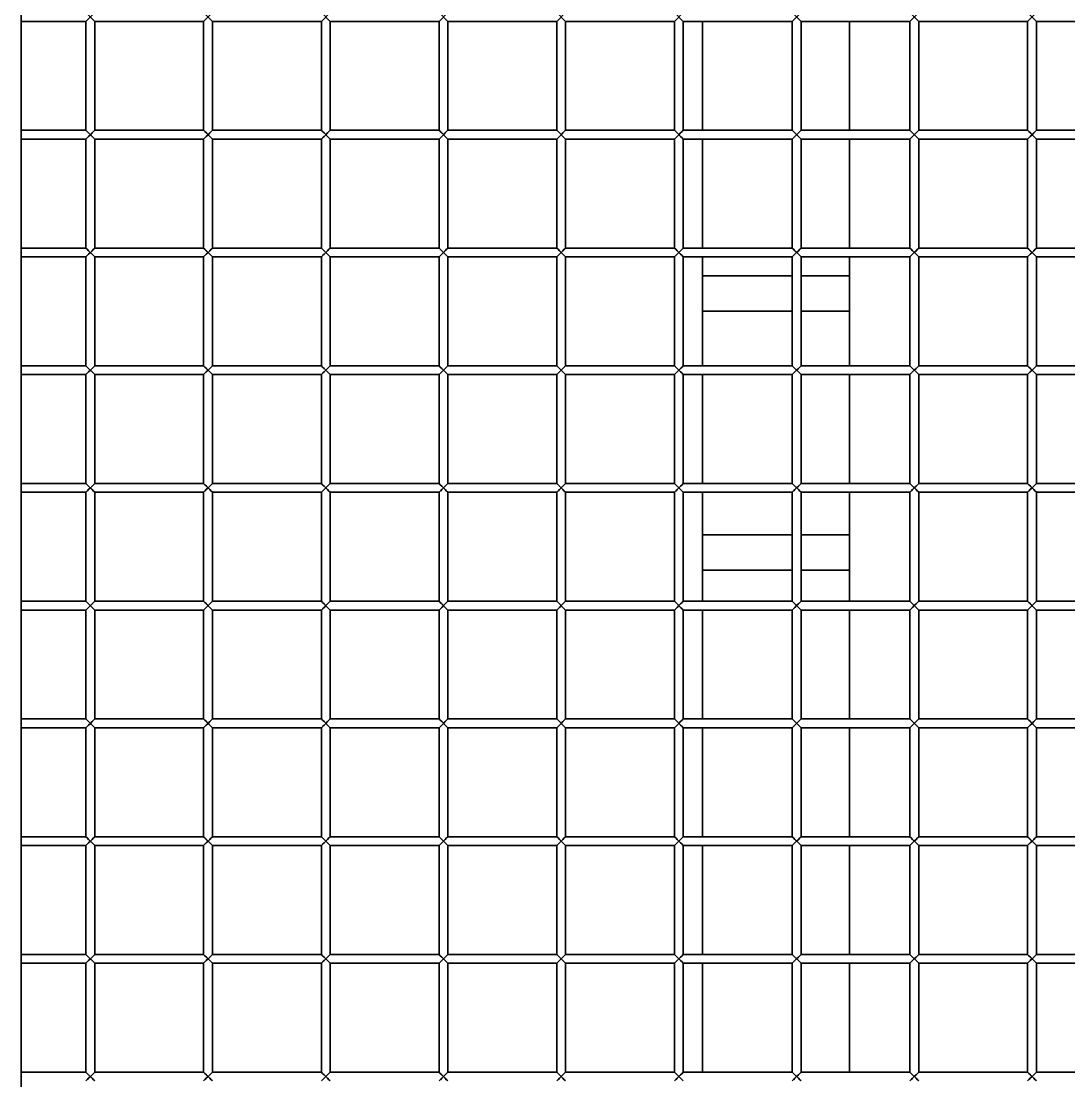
# Model space of a CAD drawing. Header units: millimetres. Extents: x 32496 to 166256, y 3504 to 23939.
# Drawn here: x 45812.1 to 46168.1, y 11324.1 to 11684.1 of the extents above; entities that cross this region are included whole.
import ezdxf

# ---------------------------------------------------------------- set-up
doc = ezdxf.new("R2010")
doc.units = ezdxf.units.MM
doc.layers.get('0').update_dxf_attribs({"lineweight": 35})

msp = doc.modelspace()

# ---------------------------------------------------------------- linework, layer by layer
at = {"linetype": 'Continuous'}
for p, q in [((45812.14, 12102.593), (45812.14, 11117.075)), ((45834.14, 11687.075), (45837.14, 11684.075)), ((45834.14, 11684.075), (45837.14, 11687.075)), ((45874.14, 11687.075), (45877.14, 11684.075)), ((45874.14, 11684.075), (45877.14, 11687.075)), ((45914.14, 11687.075), (45917.14, 11684.075)), ((45914.14, 11684.075), (45917.14, 11687.075)), ((45954.14, 11687.075), (45957.14, 11684.075)), ((45954.14, 11684.075), (45957.14, 11687.075)), ((45994.14, 11687.075), (45997.14, 11684.075)), ((45994.14, 11684.075), (45997.14, 11687.075)), ((46034.14, 11687.075), (46037.14, 11684.075)), ((46034.14, 11684.075), (46037.14, 11687.075)), ((46074.14, 11687.075), (46077.14, 11684.075)), ((46074.14, 11684.075), (46077.14, 11687.075)), ((46114.14, 11687.075), (46117.14, 11684.075)), ((46114.14, 11684.075), (46117.14, 11687.075)), ((46154.14, 11687.075), (46157.14, 11684.075)), ((46154.14, 11684.075), (46157.14, 11687.075)), ((45812.14, 11684.075), (45834.14, 11684.075)), ((45834.14, 11684.075), (45834.14, 11647.075)), ((45837.14, 11684.075), (45874.14, 11684.075)), ((45837.14, 11684.075), (45837.14, 11647.075)), ((45874.14, 11684.075), (45874.14, 11647.075)), ((45877.14, 11684.075), (45914.14, 11684.075)), ((45877.14, 11684.075), (45877.14, 11647.075)), ((45914.14, 11684.075), (45914.14, 11647.075)), ((45917.14, 11684.075), (45954.14, 11684.075)), ((45917.14, 11684.075), (45917.14, 11647.075)), ((45954.14, 11684.075), (45954.14, 11647.075)), ((45957.14, 11684.075), (45994.14, 11684.075)), ((45957.14, 11684.075), (45957.14, 11647.075)), ((45994.14, 11684.075), (45994.14, 11647.075)), ((45997.14, 11684.075), (46034.14, 11684.075)), ((45997.14, 11684.075), (45997.14, 11647.075)), ((46034.14, 11684.075), (46034.14, 11647.075)), ((46037.14, 11684.075), (46074.14, 11684.075)), ((46037.14, 11684.075), (46037.14, 11647.075)), ((46043.64, 11647.075), (46043.64, 11684.075)), ((46074.14, 11684.075), (46074.14, 11647.075)), ((46077.14, 11684.075), (46114.14, 11684.075)), ((46077.14, 11684.075), (46077.14, 11647.075)), ((46093.64, 11684.075), (46093.64, 11647.075)), ((46114.14, 11684.075), (46114.14, 11647.075)), ((46117.14, 11684.075), (46154.14, 11684.075)), ((46117.14, 11684.075), (46117.14, 11647.075)), ((46154.14, 11684.075), (46154.14, 11647.075)), ((46157.14, 11684.075), (46194.14, 11684.075)), ((46157.14, 11684.075), (46157.14, 11647.075)), ((45812.14, 11647.075), (45834.14, 11647.075)), ((45834.14, 11647.075), (45837.14, 11644.075)), ((45834.14, 11644.075), (45837.14, 11647.075)), ((45837.14, 11647.075), (45874.14, 11647.075)), ((45874.14, 11647.075), (45877.14, 11644.075)), ((45874.14, 11644.075), (45877.14, 11647.075)), ((45877.14, 11647.075), (45914.14, 11647.075)), ((45914.14, 11647.075), (45917.14, 11644.075)), ((45914.14, 11644.075), (45917.14, 11647.075)), ((45917.14, 11647.075), (45954.14, 11647.075)), ((45954.14, 11647.075), (45957.14, 11644.075)), ((45954.14, 11644.075), (45957.14, 11647.075)), ((45957.14, 11647.075), (45994.14, 11647.075)), ((45994.14, 11647.075), (45997.14, 11644.075)), ((45994.14, 11644.075), (45997.14, 11647.075)), ((45997.14, 11647.075), (46034.14, 11647.075)), ((46034.14, 11647.075), (46037.14, 11644.075)), ((46034.14, 11644.075), (46037.14, 11647.075)), ((46037.14, 11647.075), (46074.14, 11647.075)), ((46074.14, 11647.075), (46077.14, 11644.075)), ((46074.14, 11644.075), (46077.14, 11647.075)), ((46077.14, 11647.075), (46114.14, 11647.075)), ((46114.14, 11647.075), (46117.14, 11644.075)), ((46114.14, 11644.075), (46117.14, 11647.075)), ((46117.14, 11647.075), (46154.14, 11647.075)), ((46154.14, 11647.075), (46157.14, 11644.075)), ((46154.14, 11644.075), (46157.14, 11647.075)), ((46157.14, 11647.075), (46194.14, 11647.075)), ((45812.14, 11644.075), (45834.14, 11644.075)), ((45834.14, 11644.075), (45834.14, 11607.075)), ((45837.14, 11644.075), (45874.14, 11644.075)), ((45837.14, 11644.075), (45837.14, 11607.075)), ((45874.14, 11644.075), (45874.14, 11607.075)), ((45877.14, 11644.075), (45914.14, 11644.075)), ((45877.14, 11644.075), (45877.14, 11607.075)), ((45914.14, 11644.075), (45914.14, 11607.075)), ((45917.14, 11644.075), (45954.14, 11644.075)), ((45917.14, 11644.075), (45917.14, 11607.075)), ((45954.14, 11644.075), (45954.14, 11607.075)), ((45957.14, 11644.075), (45994.14, 11644.075)), ((45957.14, 11644.075), (45957.14, 11607.075)), ((45994.14, 11644.075), (45994.14, 11607.075)), ((45997.14, 11644.075), (46034.14, 11644.075)), ((45997.14, 11644.075), (45997.14, 11607.075)), ((46034.14, 11644.075), (46034.14, 11607.075)), ((46037.14, 11644.075), (46074.14, 11644.075)), ((46037.14, 11644.075), (46037.14, 11607.075)), ((46043.64, 11607.075), (46043.64, 11644.075)), ((46074.14, 11644.075), (46074.14, 11607.075)), ((46077.14, 11644.075), (46114.14, 11644.075)), ((46077.14, 11644.075), (46077.14, 11607.075)), ((46093.64, 11644.075), (46093.64, 11607.075)), ((46114.14, 11644.075), (46114.14, 11607.075)), ((46117.14, 11644.075), (46154.14, 11644.075)), ((46117.14, 11644.075), (46117.14, 11607.075)), ((46154.14, 11644.075), (46154.14, 11607.075)), ((46157.14, 11644.075), (46194.14, 11644.075)), ((46157.14, 11644.075), (46157.14, 11607.075)), ((45812.14, 11607.075), (45834.14, 11607.075)), ((45834.14, 11607.075), (45837.14, 11604.075)), ((45834.14, 11604.075), (45837.14, 11607.075)), ((45837.14, 11607.075), (45874.14, 11607.075)), ((45874.14, 11607.075), (45877.14, 11604.075)), ((45874.14, 11604.075), (45877.14, 11607.075)), ((45877.14, 11607.075), (45914.14, 11607.075)), ((45914.14, 11607.075), (45917.14, 11604.075)), ((45914.14, 11604.075), (45917.14, 11607.075)), ((45917.14, 11607.075), (45954.14, 11607.075)), ((45954.14, 11607.075), (45957.14, 11604.075)), ((45954.14, 11604.075), (45957.14, 11607.075)), ((45957.14, 11607.075), (45994.14, 11607.075)), ((45994.14, 11607.075), (45997.14, 11604.075)), ((45994.14, 11604.075), (45997.14, 11607.075)), ((45997.14, 11607.075), (46034.14, 11607.075)), ((46034.14, 11607.075), (46037.14, 11604.075)), ((46034.14, 11604.075), (46037.14, 11607.075)), ((46037.14, 11607.075), (46074.14, 11607.075)), ((46074.14, 11607.075), (46077.14, 11604.075)), ((46074.14, 11604.075), (46077.14, 11607.075)), ((46077.14, 11607.075), (46114.14, 11607.075)), ((46114.14, 11607.075), (46117.14, 11604.075)), ((46114.14, 11604.075), (46117.14, 11607.075)), ((46117.14, 11607.075), (46154.14, 11607.075)), ((46154.14, 11607.075), (46157.14, 11604.075)), ((46154.14, 11604.075), (46157.14, 11607.075)), ((46157.14, 11607.075), (46194.14, 11607.075)), ((45812.14, 11604.075), (45834.14, 11604.075)), ((45834.14, 11604.075), (45834.14, 11567.075)), ((45837.14, 11604.075), (45874.14, 11604.075)), ((45837.14, 11604.075), (45837.14, 11567.075)), ((45874.14, 11604.075), (45874.14, 11567.075)), ((45877.14, 11604.075), (45914.14, 11604.075)), ((45877.14, 11604.075), (45877.14, 11567.075)), ((45914.14, 11604.075), (45914.14, 11567.075)), ((45917.14, 11604.075), (45954.14, 11604.075)), ((45917.14, 11604.075), (45917.14, 11567.075)), ((45954.14, 11604.075), (45954.14, 11567.075)), ((45957.14, 11604.075), (45994.14, 11604.075)), ((45957.14, 11604.075), (45957.14, 11567.075)), ((45994.14, 11604.075), (45994.14, 11567.075)), ((45997.14, 11604.075), (46034.14, 11604.075)), ((45997.14, 11604.075), (45997.14, 11567.075)), ((46034.14, 11604.075), (46034.14, 11567.075)), ((46037.14, 11604.075), (46074.14, 11604.075)), ((46037.14, 11604.075), (46037.14, 11567.075)), ((46043.64, 11567.075), (46043.64, 11604.075)), ((46074.14, 11604.075), (46074.14, 11567.075)), ((46077.14, 11604.075), (46114.14, 11604.075)), ((46077.14, 11604.075), (46077.14, 11567.075)), ((46093.64, 11604.075), (46093.64, 11567.075)), ((46114.14, 11604.075), (46114.14, 11567.075)), ((46117.14, 11604.075), (46154.14, 11604.075)), ((46117.14, 11604.075), (46117.14, 11567.075)), ((46154.14, 11604.075), (46154.14, 11567.075)), ((46157.14, 11604.075), (46194.14, 11604.075)), ((46157.14, 11604.075), (46157.14, 11567.075)), ((46043.64, 11597.575), (46074.14, 11597.575)), ((46077.14, 11597.575), (46093.64, 11597.575)), ((46074.14, 11585.575), (46043.64, 11585.575)), ((46093.64, 11585.575), (46077.14, 11585.575)), ((45812.14, 11567.075), (45834.14, 11567.075)), ((45834.14, 11567.075), (45837.14, 11564.075)), ((45834.14, 11564.075), (45837.14, 11567.075)), ((45837.14, 11567.075), (45874.14, 11567.075)), ((45874.14, 11567.075), (45877.14, 11564.075)), ((45874.14, 11564.075), (45877.14, 11567.075)), ((45877.14, 11567.075), (45914.14, 11567.075)), ((45914.14, 11567.075), (45917.14, 11564.075)), ((45914.14, 11564.075), (45917.14, 11567.075)), ((45917.14, 11567.075), (45954.14, 11567.075)), ((45954.14, 11567.075), (45957.14, 11564.075)), ((45954.14, 11564.075), (45957.14, 11567.075)), ((45957.14, 11567.075), (45994.14, 11567.075)), ((45994.14, 11567.075), (45997.14, 11564.075)), ((45994.14, 11564.075), (45997.14, 11567.075)), ((45997.14, 11567.075), (46034.14, 11567.075)), ((46034.14, 11567.075), (46037.14, 11564.075)), ((46034.14, 11564.075), (46037.14, 11567.075)), ((46037.14, 11567.075), (46074.14, 11567.075)), ((46074.14, 11567.075), (46077.14, 11564.075)), ((46074.14, 11564.075), (46077.14, 11567.075)), ((46077.14, 11567.075), (46114.14, 11567.075)), ((46114.14, 11567.075), (46117.14, 11564.075)), ((46114.14, 11564.075), (46117.14, 11567.075)), ((46117.14, 11567.075), (46154.14, 11567.075)), ((46154.14, 11567.075), (46157.14, 11564.075)), ((46154.14, 11564.075), (46157.14, 11567.075)), ((46157.14, 11567.075), (46194.14, 11567.075)), ((45812.14, 11564.075), (45834.14, 11564.075)), ((45834.14, 11564.075), (45834.14, 11527.075)), ((45837.14, 11564.075), (45874.14, 11564.075)), ((45837.14, 11564.075), (45837.14, 11527.075)), ((45874.14, 11564.075), (45874.14, 11527.075)), ((45877.14, 11564.075), (45914.14, 11564.075)), ((45877.14, 11564.075), (45877.14, 11527.075)), ((45914.14, 11564.075), (45914.14, 11527.075)), ((45917.14, 11564.075), (45954.14, 11564.075)), ((45917.14, 11564.075), (45917.14, 11527.075)), ((45954.14, 11564.075), (45954.14, 11527.075)), ((45957.14, 11564.075), (45994.14, 11564.075)), ((45957.14, 11564.075), (45957.14, 11527.075)), ((45994.14, 11564.075), (45994.14, 11527.075)), ((45997.14, 11564.075), (46034.14, 11564.075)), ((45997.14, 11564.075), (45997.14, 11527.075)), ((46034.14, 11564.075), (46034.14, 11527.075)), ((46037.14, 11564.075), (46074.14, 11564.075)), ((46037.14, 11564.075), (46037.14, 11527.075)), ((46043.64, 11527.075), (46043.64, 11564.075)), ((46074.14, 11564.075), (46074.14, 11527.075)), ((46077.14, 11564.075), (46114.14, 11564.075)), ((46077.14, 11564.075), (46077.14, 11527.075)), ((46093.64, 11564.075), (46093.64, 11527.075)), ((46114.14, 11564.075), (46114.14, 11527.075)), ((46117.14, 11564.075), (46154.14, 11564.075)), ((46117.14, 11564.075), (46117.14, 11527.075)), ((46154.14, 11564.075), (46154.14, 11527.075)), ((46157.14, 11564.075), (46194.14, 11564.075)), ((46157.14, 11564.075), (46157.14, 11527.075)), ((45812.14, 11527.075), (45834.14, 11527.075)), ((45812.14, 11524.075), (45834.14, 11524.075)), ((45834.14, 11527.075), (45837.14, 11524.075)), ((45834.14, 11524.075), (45837.14, 11527.075)), ((45834.14, 11524.075), (45834.14, 11487.075)), ((45837.14, 11527.075), (45874.14, 11527.075)), ((45837.14, 11524.075), (45874.14, 11524.075)), ((45837.14, 11524.075), (45837.14, 11487.075)), ((45874.14, 11527.075), (45877.14, 11524.075)), ((45874.14, 11524.075), (45877.14, 11527.075)), ((45874.14, 11524.075), (45874.14, 11487.075)), ((45877.14, 11527.075), (45914.14, 11527.075)), ((45877.14, 11524.075), (45914.14, 11524.075)), ((45877.14, 11524.075), (45877.14, 11487.075)), ((45914.14, 11527.075), (45917.14, 11524.075)), ((45914.14, 11524.075), (45917.14, 11527.075)), ((45914.14, 11524.075), (45914.14, 11487.075)), ((45917.14, 11527.075), (45954.14, 11527.075)), ((45917.14, 11524.075), (45954.14, 11524.075)), ((45917.14, 11524.075), (45917.14, 11487.075)), ((45954.14, 11527.075), (45957.14, 11524.075)), ((45954.14, 11524.075), (45957.14, 11527.075)), ((45954.14, 11524.075), (45954.14, 11487.075)), ((45957.14, 11527.075), (45994.14, 11527.075)), ((45957.14, 11524.075), (45994.14, 11524.075)), ((45957.14, 11524.075), (45957.14, 11487.075)), ((45994.14, 11527.075), (45997.14, 11524.075)), ((45994.14, 11524.075), (45997.14, 11527.075)), ((45994.14, 11524.075), (45994.14, 11487.075)), ((45997.14, 11527.075), (46034.14, 11527.075)), ((45997.14, 11524.075), (46034.14, 11524.075)), ((45997.14, 11524.075), (45997.14, 11487.075)), ((46034.14, 11527.075), (46037.14, 11524.075)), ((46034.14, 11524.075), (46037.14, 11527.075)), ((46034.14, 11524.075), (46034.14, 11487.075)), ((46037.14, 11527.075), (46074.14, 11527.075)), ((46037.14, 11524.075), (46074.14, 11524.075)), ((46037.14, 11524.075), (46037.14, 11487.075)), ((46043.64, 11487.075), (46043.64, 11524.075)), ((46074.14, 11527.075), (46077.14, 11524.075)), ((46074.14, 11524.075), (46077.14, 11527.075)), ((46074.14, 11524.075), (46074.14, 11487.075)), ((46077.14, 11527.075), (46114.14, 11527.075)), ((46077.14, 11524.075), (46114.14, 11524.075)), ((46077.14, 11524.075), (46077.14, 11487.075)), ((46093.64, 11524.075), (46093.64, 11487.075)), ((46114.14, 11527.075), (46117.14, 11524.075)), ((46114.14, 11524.075), (46117.14, 11527.075)), ((46114.14, 11524.075), (46114.14, 11487.075)), ((46117.14, 11527.075), (46154.14, 11527.075)), ((46117.14, 11524.075), (46154.14, 11524.075)), ((46117.14, 11524.075), (46117.14, 11487.075)), ((46154.14, 11527.075), (46157.14, 11524.075)), ((46154.14, 11524.075), (46157.14, 11527.075)), ((46154.14, 11524.075), (46154.14, 11487.075)), ((46157.14, 11527.075), (46194.14, 11527.075)), ((46157.14, 11524.075), (46194.14, 11524.075)), ((46157.14, 11524.075), (46157.14, 11487.075)), ((46043.64, 11509.575), (46074.14, 11509.575)), ((46077.14, 11509.575), (46093.64, 11509.575)), ((46074.14, 11497.575), (46043.64, 11497.575)), ((46093.64, 11497.575), (46077.14, 11497.575)), ((45812.14, 11487.075), (45834.14, 11487.075)), ((45812.14, 11484.075), (45834.14, 11484.075)), ((45834.14, 11487.075), (45837.14, 11484.075)), ((45834.14, 11484.075), (45837.14, 11487.075)), ((45834.14, 11484.075), (45834.14, 11447.075)), ((45837.14, 11487.075), (45874.14, 11487.075)), ((45837.14, 11484.075), (45874.14, 11484.075)), ((45837.14, 11484.075), (45837.14, 11447.075)), ((45874.14, 11487.075), (45877.14, 11484.075)), ((45874.14, 11484.075), (45877.14, 11487.075)), ((45874.14, 11484.075), (45874.14, 11447.075)), ((45877.14, 11487.075), (45914.14, 11487.075)), ((45877.14, 11484.075), (45914.14, 11484.075)), ((45877.14, 11484.075), (45877.14, 11447.075)), ((45914.14, 11487.075), (45917.14, 11484.075)), ((45914.14, 11484.075), (45917.14, 11487.075)), ((45914.14, 11484.075), (45914.14, 11447.075)), ((45917.14, 11487.075), (45954.14, 11487.075)), ((45917.14, 11484.075), (45954.14, 11484.075)), ((45917.14, 11484.075), (45917.14, 11447.075)), ((45954.14, 11487.075), (45957.14, 11484.075)), ((45954.14, 11484.075), (45957.14, 11487.075)), ((45954.14, 11484.075), (45954.14, 11447.075)), ((45957.14, 11487.075), (45994.14, 11487.075)), ((45957.14, 11484.075), (45994.14, 11484.075)), ((45957.14, 11484.075), (45957.14, 11447.075)), ((45994.14, 11487.075), (45997.14, 11484.075)), ((45994.14, 11484.075), (45997.14, 11487.075)), ((45994.14, 11484.075), (45994.14, 11447.075)), ((45997.14, 11487.075), (46034.14, 11487.075)), ((45997.14, 11484.075), (46034.14, 11484.075)), ((45997.14, 11484.075), (45997.14, 11447.075)), ((46034.14, 11487.075), (46037.14, 11484.075)), ((46034.14, 11484.075), (46037.14, 11487.075)), ((46034.14, 11484.075), (46034.14, 11447.075)), ((46037.14, 11487.075), (46074.14, 11487.075)), ((46037.14, 11484.075), (46074.14, 11484.075)), ((46037.14, 11484.075), (46037.14, 11447.075)), ((46043.64, 11447.075), (46043.64, 11484.075)), ((46074.14, 11487.075), (46077.14, 11484.075)), ((46074.14, 11484.075), (46077.14, 11487.075)), ((46074.14, 11484.075), (46074.14, 11447.075)), ((46077.14, 11487.075), (46114.14, 11487.075)), ((46077.14, 11484.075), (46114.14, 11484.075)), ((46077.14, 11484.075), (46077.14, 11447.075)), ((46093.64, 11484.075), (46093.64, 11447.075)), ((46114.14, 11487.075), (46117.14, 11484.075)), ((46114.14, 11484.075), (46117.14, 11487.075)), ((46114.14, 11484.075), (46114.14, 11447.075)), ((46117.14, 11487.075), (46154.14, 11487.075)), ((46117.14, 11484.075), (46154.14, 11484.075)), ((46117.14, 11484.075), (46117.14, 11447.075)), ((46154.14, 11487.075), (46157.14, 11484.075)), ((46154.14, 11484.075), (46157.14, 11487.075)), ((46154.14, 11484.075), (46154.14, 11447.075)), ((46157.14, 11487.075), (46194.14, 11487.075)), ((46157.14, 11484.075), (46194.14, 11484.075)), ((46157.14, 11484.075), (46157.14, 11447.075)), ((45812.14, 11447.075), (45834.14, 11447.075)), ((45834.14, 11447.075), (45837.14, 11444.075)), ((45834.14, 11444.075), (45837.14, 11447.075)), ((45837.14, 11447.075), (45874.14, 11447.075)), ((45874.14, 11447.075), (45877.14, 11444.075)), ((45874.14, 11444.075), (45877.14, 11447.075)), ((45877.14, 11447.075), (45914.14, 11447.075)), ((45914.14, 11447.075), (45917.14, 11444.075)), ((45914.14, 11444.075), (45917.14, 11447.075)), ((45917.14, 11447.075), (45954.14, 11447.075)), ((45954.14, 11447.075), (45957.14, 11444.075)), ((45954.14, 11444.075), (45957.14, 11447.075)), ((45957.14, 11447.075), (45994.14, 11447.075)), ((45994.14, 11447.075), (45997.14, 11444.075)), ((45994.14, 11444.075), (45997.14, 11447.075)), ((45997.14, 11447.075), (46034.14, 11447.075)), ((46034.14, 11447.075), (46037.14, 11444.075)), ((46034.14, 11444.075), (46037.14, 11447.075)), ((46037.14, 11447.075), (46074.14, 11447.075)), ((46074.14, 11447.075), (46077.14, 11444.075)), ((46074.14, 11444.075), (46077.14, 11447.075)), ((46077.14, 11447.075), (46114.14, 11447.075)), ((46114.14, 11447.075), (46117.14, 11444.075)), ((46114.14, 11444.075), (46117.14, 11447.075)), ((46117.14, 11447.075), (46154.14, 11447.075)), ((46154.14, 11447.075), (46157.14, 11444.075)), ((46154.14, 11444.075), (46157.14, 11447.075)), ((46157.14, 11447.075), (46194.14, 11447.075)), ((45812.14, 11444.075), (45834.14, 11444.075)), ((45834.14, 11444.075), (45834.14, 11407.075)), ((45837.14, 11444.075), (45874.14, 11444.075)), ((45837.14, 11444.075), (45837.14, 11407.075)), ((45874.14, 11444.075), (45874.14, 11407.075)), ((45877.14, 11444.075), (45914.14, 11444.075)), ((45877.14, 11444.075), (45877.14, 11407.075)), ((45914.14, 11444.075), (45914.14, 11407.075)), ((45917.14, 11444.075), (45954.14, 11444.075)), ((45917.14, 11444.075), (45917.14, 11407.075)), ((45954.14, 11444.075), (45954.14, 11407.075)), ((45957.14, 11444.075), (45994.14, 11444.075)), ((45957.14, 11444.075), (45957.14, 11407.075)), ((45994.14, 11444.075), (45994.14, 11407.075)), ((45997.14, 11444.075), (46034.14, 11444.075)), ((45997.14, 11444.075), (45997.14, 11407.075)), ((46034.14, 11444.075), (46034.14, 11407.075)), ((46037.14, 11444.075), (46074.14, 11444.075)), ((46037.14, 11444.075), (46037.14, 11407.075)), ((46043.64, 11407.075), (46043.64, 11444.075)), ((46074.14, 11444.075), (46074.14, 11407.075)), ((46077.14, 11444.075), (46114.14, 11444.075)), ((46077.14, 11444.075), (46077.14, 11407.075)), ((46093.64, 11444.075), (46093.64, 11407.075)), ((46114.14, 11444.075), (46114.14, 11407.075)), ((46117.14, 11444.075), (46154.14, 11444.075)), ((46117.14, 11444.075), (46117.14, 11407.075)), ((46154.14, 11444.075), (46154.14, 11407.075)), ((46157.14, 11444.075), (46194.14, 11444.075)), ((46157.14, 11444.075), (46157.14, 11407.075)), ((45812.14, 11407.075), (45834.14, 11407.075)), ((45834.14, 11407.075), (45837.14, 11404.075)), ((45834.14, 11404.075), (45837.14, 11407.075)), ((45837.14, 11407.075), (45874.14, 11407.075)), ((45874.14, 11407.075), (45877.14, 11404.075)), ((45874.14, 11404.075), (45877.14, 11407.075)), ((45877.14, 11407.075), (45914.14, 11407.075)), ((45914.14, 11407.075), (45917.14, 11404.075)), ((45914.14, 11404.075), (45917.14, 11407.075)), ((45917.14, 11407.075), (45954.14, 11407.075)), ((45954.14, 11407.075), (45957.14, 11404.075)), ((45954.14, 11404.075), (45957.14, 11407.075)), ((45957.14, 11407.075), (45994.14, 11407.075)), ((45994.14, 11407.075), (45997.14, 11404.075)), ((45994.14, 11404.075), (45997.14, 11407.075)), ((45997.14, 11407.075), (46034.14, 11407.075)), ((46034.14, 11407.075), (46037.14, 11404.075)), ((46034.14, 11404.075), (46037.14, 11407.075)), ((46037.14, 11407.075), (46074.14, 11407.075)), ((46074.14, 11407.075), (46077.14, 11404.075)), ((46074.14, 11404.075), (46077.14, 11407.075)), ((46077.14, 11407.075), (46114.14, 11407.075)), ((46114.14, 11407.075), (46117.14, 11404.075)), ((46114.14, 11404.075), (46117.14, 11407.075)), ((46117.14, 11407.075), (46154.14, 11407.075)), ((46154.14, 11407.075), (46157.14, 11404.075)), ((46154.14, 11404.075), (46157.14, 11407.075)), ((46157.14, 11407.075), (46194.14, 11407.075)), ((45812.14, 11404.075), (45834.14, 11404.075)), ((45834.14, 11404.075), (45834.14, 11367.075)), ((45837.14, 11404.075), (45874.14, 11404.075)), ((45837.14, 11404.075), (45837.14, 11367.075)), ((45874.14, 11404.075), (45874.14, 11367.075)), ((45877.14, 11404.075), (45914.14, 11404.075)), ((45877.14, 11404.075), (45877.14, 11367.075)), ((45914.14, 11404.075), (45914.14, 11367.075)), ((45917.14, 11404.075), (45954.14, 11404.075)), ((45917.14, 11404.075), (45917.14, 11367.075)), ((45954.14, 11404.075), (45954.14, 11367.075)), ((45957.14, 11404.075), (45994.14, 11404.075)), ((45957.14, 11404.075), (45957.14, 11367.075)), ((45994.14, 11404.075), (45994.14, 11367.075)), ((45997.14, 11404.075), (46034.14, 11404.075)), ((45997.14, 11404.075), (45997.14, 11367.075)), ((46034.14, 11404.075), (46034.14, 11367.075)), ((46037.14, 11404.075), (46074.14, 11404.075)), ((46037.14, 11404.075), (46037.14, 11367.075)), ((46043.64, 11367.075), (46043.64, 11404.075)), ((46074.14, 11404.075), (46074.14, 11367.075)), ((46077.14, 11404.075), (46114.14, 11404.075)), ((46077.14, 11404.075), (46077.14, 11367.075)), ((46093.64, 11404.075), (46093.64, 11367.075)), ((46114.14, 11404.075), (46114.14, 11367.075)), ((46117.14, 11404.075), (46154.14, 11404.075)), ((46117.14, 11404.075), (46117.14, 11367.075)), ((46154.14, 11404.075), (46154.14, 11367.075)), ((46157.14, 11404.075), (46194.14, 11404.075)), ((46157.14, 11404.075), (46157.14, 11367.075)), ((45812.14, 11367.075), (45834.14, 11367.075)), ((45834.14, 11367.075), (45837.14, 11364.075)), ((45834.14, 11364.075), (45837.14, 11367.075)), ((45837.14, 11367.075), (45874.14, 11367.075)), ((45874.14, 11367.075), (45877.14, 11364.075)), ((45874.14, 11364.075), (45877.14, 11367.075)), ((45877.14, 11367.075), (45914.14, 11367.075)), ((45914.14, 11367.075), (45917.14, 11364.075)), ((45914.14, 11364.075), (45917.14, 11367.075)), ((45917.14, 11367.075), (45954.14, 11367.075)), ((45954.14, 11367.075), (45957.14, 11364.075)), ((45954.14, 11364.075), (45957.14, 11367.075)), ((45957.14, 11367.075), (45994.14, 11367.075)), ((45994.14, 11367.075), (45997.14, 11364.075)), ((45994.14, 11364.075), (45997.14, 11367.075)), ((45997.14, 11367.075), (46034.14, 11367.075)), ((46034.14, 11367.075), (46037.14, 11364.075)), ((46034.14, 11364.075), (46037.14, 11367.075)), ((46037.14, 11367.075), (46074.14, 11367.075)), ((46074.14, 11367.075), (46077.14, 11364.075)), ((46074.14, 11364.075), (46077.14, 11367.075)), ((46077.14, 11367.075), (46114.14, 11367.075)), ((46114.14, 11367.075), (46117.14, 11364.075)), ((46114.14, 11364.075), (46117.14, 11367.075)), ((46117.14, 11367.075), (46154.14, 11367.075)), ((46154.14, 11367.075), (46157.14, 11364.075)), ((46154.14, 11364.075), (46157.14, 11367.075)), ((46157.14, 11367.075), (46194.14, 11367.075)), ((45812.14, 11364.075), (45834.14, 11364.075)), ((45834.14, 11364.075), (45834.14, 11327.075)), ((45837.14, 11364.075), (45874.14, 11364.075)), ((45837.14, 11364.075), (45837.14, 11327.075)), ((45874.14, 11364.075), (45874.14, 11327.075)), ((45877.14, 11364.075), (45914.14, 11364.075)), ((45877.14, 11364.075), (45877.14, 11327.075)), ((45914.14, 11364.075), (45914.14, 11327.075)), ((45917.14, 11364.075), (45954.14, 11364.075)), ((45917.14, 11364.075), (45917.14, 11327.075)), ((45954.14, 11364.075), (45954.14, 11327.075)), ((45957.14, 11364.075), (45994.14, 11364.075)), ((45957.14, 11364.075), (45957.14, 11327.075)), ((45994.14, 11364.075), (45994.14, 11327.075)), ((45997.14, 11364.075), (46034.14, 11364.075)), ((45997.14, 11364.075), (45997.14, 11327.075)), ((46034.14, 11364.075), (46034.14, 11327.075)), ((46037.14, 11364.075), (46074.14, 11364.075)), ((46037.14, 11364.075), (46037.14, 11327.075)), ((46043.64, 11327.075), (46043.64, 11364.075)), ((46074.14, 11364.075), (46074.14, 11327.075)), ((46077.14, 11364.075), (46114.14, 11364.075)), ((46077.14, 11364.075), (46077.14, 11327.075)), ((46093.64, 11364.075), (46093.64, 11327.075)), ((46114.14, 11364.075), (46114.14, 11327.075)), ((46117.14, 11364.075), (46154.14, 11364.075)), ((46117.14, 11364.075), (46117.14, 11327.075)), ((46154.14, 11364.075), (46154.14, 11327.075)), ((46157.14, 11364.075), (46194.14, 11364.075)), ((46157.14, 11364.075), (46157.14, 11327.075)), ((45812.14, 11327.075), (45834.14, 11327.075)), ((45834.14, 11327.075), (45837.14, 11324.075)), ((45834.14, 11324.075), (45837.14, 11327.075)), ((45837.14, 11327.075), (45874.14, 11327.075)), ((45874.14, 11327.075), (45877.14, 11324.075)), ((45874.14, 11324.075), (45877.14, 11327.075)), ((45877.14, 11327.075), (45914.14, 11327.075)), ((45914.14, 11327.075), (45917.14, 11324.075)), ((45914.14, 11324.075), (45917.14, 11327.075)), ((45917.14, 11327.075), (45954.14, 11327.075)), ((45954.14, 11327.075), (45957.14, 11324.075)), ((45954.14, 11324.075), (45957.14, 11327.075)), ((45957.14, 11327.075), (45994.14, 11327.075)), ((45994.14, 11327.075), (45997.14, 11324.075)), ((45994.14, 11324.075), (45997.14, 11327.075)), ((45997.14, 11327.075), (46034.14, 11327.075)), ((46034.14, 11327.075), (46037.14, 11324.075)), ((46034.14, 11324.075), (46037.14, 11327.075)), ((46037.14, 11327.075), (46074.14, 11327.075)), ((46074.14, 11327.075), (46077.14, 11324.075)), ((46074.14, 11324.075), (46077.14, 11327.075)), ((46077.14, 11327.075), (46114.14, 11327.075)), ((46114.14, 11327.075), (46117.14, 11324.075)), ((46114.14, 11324.075), (46117.14, 11327.075)), ((46117.14, 11327.075), (46154.14, 11327.075)), ((46154.14, 11327.075), (46157.14, 11324.075)), ((46154.14, 11324.075), (46157.14, 11327.075)), ((46157.14, 11327.075), (46194.14, 11327.075))]:
    msp.add_line(p, q, dxfattribs=at)
for points in [[(45834.14, 11647.075), (45834.57, 11646.645), (45835.06, 11646.155), (45836.229, 11644.986)], [(45835.64, 11645.575), (45836.227, 11646.162), (45836.702, 11646.638), (45837.025, 11646.961)], [(45874.14, 11647.075), (45874.57, 11646.645), (45875.06, 11646.155), (45876.229, 11644.986)], [(45875.64, 11645.575), (45876.227, 11646.162), (45876.702, 11646.638), (45877.025, 11646.961)], [(45914.14, 11647.075), (45914.57, 11646.645), (45915.06, 11646.155), (45916.229, 11644.986)], [(45915.64, 11645.575), (45916.227, 11646.162), (45916.702, 11646.638), (45917.025, 11646.961)], [(45954.14, 11647.075), (45954.57, 11646.645), (45955.06, 11646.155), (45956.229, 11644.986)], [(45955.64, 11645.575), (45956.227, 11646.162), (45956.702, 11646.638), (45957.025, 11646.961)], [(45994.14, 11647.075), (45994.57, 11646.645), (45995.06, 11646.155), (45996.229, 11644.986)], [(45995.64, 11645.575), (45996.227, 11646.162), (45996.702, 11646.638), (45997.025, 11646.961)], [(46034.14, 11647.075), (46034.57, 11646.645), (46035.06, 11646.155), (46036.229, 11644.986)], [(46035.64, 11645.575), (46036.227, 11646.162), (46036.702, 11646.638), (46037.025, 11646.961)], [(46074.14, 11647.075), (46074.57, 11646.645), (46075.06, 11646.155), (46076.229, 11644.986)], [(46075.64, 11645.575), (46076.227, 11646.162), (46076.702, 11646.638), (46077.025, 11646.961)], [(46114.14, 11647.075), (46114.57, 11646.645), (46115.06, 11646.155), (46116.229, 11644.986)], [(46115.64, 11645.575), (46116.227, 11646.162), (46116.702, 11646.638), (46117.025, 11646.961)], [(46154.14, 11647.075), (46154.57, 11646.645), (46155.06, 11646.155), (46156.229, 11644.986)], [(46155.64, 11645.575), (46156.227, 11646.162), (46156.702, 11646.638), (46157.025, 11646.961)], [(45835.64, 11645.575), (45835.049, 11644.985), (45834.579, 11644.515)], [(45837.024, 11644.192), (45836.701, 11644.514), (45836.229, 11644.986)], [(45875.64, 11645.575), (45875.049, 11644.985), (45874.579, 11644.515)], [(45877.024, 11644.192), (45876.701, 11644.514), (45876.229, 11644.986)], [(45915.64, 11645.575), (45915.049, 11644.985), (45914.579, 11644.515)], [(45917.024, 11644.192), (45916.701, 11644.514), (45916.229, 11644.986)], [(45955.64, 11645.575), (45955.049, 11644.985), (45954.579, 11644.515)], [(45957.024, 11644.192), (45956.701, 11644.514), (45956.229, 11644.986)], [(45995.64, 11645.575), (45995.049, 11644.985), (45994.579, 11644.515)], [(45997.024, 11644.192), (45996.701, 11644.514), (45996.229, 11644.986)], [(46035.64, 11645.575), (46035.049, 11644.985), (46034.579, 11644.515)], [(46037.024, 11644.192), (46036.701, 11644.514), (46036.229, 11644.986)], [(46075.64, 11645.575), (46075.049, 11644.985), (46074.579, 11644.515)], [(46077.024, 11644.192), (46076.701, 11644.514), (46076.229, 11644.986)], [(46115.64, 11645.575), (46115.049, 11644.985), (46114.579, 11644.515)], [(46117.024, 11644.192), (46116.701, 11644.514), (46116.229, 11644.986)], [(46155.64, 11645.575), (46155.049, 11644.985), (46154.579, 11644.515)], [(46157.024, 11644.192), (46156.701, 11644.514), (46156.229, 11644.986)], [(45834.14, 11607.075), (45834.57, 11606.645), (45835.06, 11606.155), (45836.229, 11604.986)], [(45835.64, 11605.575), (45836.227, 11606.162), (45836.702, 11606.638), (45837.025, 11606.961)], [(45874.14, 11607.075), (45874.57, 11606.645), (45875.06, 11606.155), (45876.229, 11604.986)], [(45875.64, 11605.575), (45876.227, 11606.162), (45876.702, 11606.638), (45877.025, 11606.961)], [(45914.14, 11607.075), (45914.57, 11606.645), (45915.06, 11606.155), (45916.229, 11604.986)], [(45915.64, 11605.575), (45916.227, 11606.162), (45916.702, 11606.638), (45917.025, 11606.961)], [(45954.14, 11607.075), (45954.57, 11606.645), (45955.06, 11606.155), (45956.229, 11604.986)], [(45955.64, 11605.575), (45956.227, 11606.162), (45956.702, 11606.638), (45957.025, 11606.961)], [(45994.14, 11607.075), (45994.57, 11606.645), (45995.06, 11606.155), (45996.229, 11604.986)], [(45995.64, 11605.575), (45996.227, 11606.162), (45996.702, 11606.638), (45997.025, 11606.961)], [(46034.14, 11607.075), (46034.57, 11606.645), (46035.06, 11606.155), (46036.229, 11604.986)], [(46035.64, 11605.575), (46036.227, 11606.162), (46036.702, 11606.638), (46037.025, 11606.961)], [(46074.14, 11607.075), (46074.57, 11606.645), (46075.06, 11606.155), (46076.229, 11604.986)], [(46075.64, 11605.575), (46076.227, 11606.162), (46076.702, 11606.638), (46077.025, 11606.961)], [(46114.14, 11607.075), (46114.57, 11606.645), (46115.06, 11606.155), (46116.229, 11604.986)], [(46115.64, 11605.575), (46116.227, 11606.162), (46116.702, 11606.638), (46117.025, 11606.961)], [(46154.14, 11607.075), (46154.57, 11606.645), (46155.06, 11606.155), (46156.229, 11604.986)], [(46155.64, 11605.575), (46156.227, 11606.162), (46156.702, 11606.638), (46157.025, 11606.961)], [(45835.64, 11605.575), (45835.049, 11604.985), (45834.579, 11604.515)], [(45837.024, 11604.192), (45836.701, 11604.514), (45836.229, 11604.986)], [(45875.64, 11605.575), (45875.049, 11604.985), (45874.579, 11604.515)], [(45877.024, 11604.192), (45876.701, 11604.514), (45876.229, 11604.986)], [(45915.64, 11605.575), (45915.049, 11604.985), (45914.579, 11604.515)], [(45917.024, 11604.192), (45916.701, 11604.514), (45916.229, 11604.986)], [(45955.64, 11605.575), (45955.049, 11604.985), (45954.579, 11604.515)], [(45957.024, 11604.192), (45956.701, 11604.514), (45956.229, 11604.986)], [(45995.64, 11605.575), (45995.049, 11604.985), (45994.579, 11604.515)], [(45997.024, 11604.192), (45996.701, 11604.514), (45996.229, 11604.986)], [(46035.64, 11605.575), (46035.049, 11604.985), (46034.579, 11604.515)], [(46037.024, 11604.192), (46036.701, 11604.514), (46036.229, 11604.986)], [(46075.64, 11605.575), (46075.049, 11604.985), (46074.579, 11604.515)], [(46077.024, 11604.192), (46076.701, 11604.514), (46076.229, 11604.986)], [(46115.64, 11605.575), (46115.049, 11604.985), (46114.579, 11604.515)], [(46117.024, 11604.192), (46116.701, 11604.514), (46116.229, 11604.986)], [(46155.64, 11605.575), (46155.049, 11604.985), (46154.579, 11604.515)], [(46157.024, 11604.192), (46156.701, 11604.514), (46156.229, 11604.986)], [(45834.14, 11567.075), (45834.57, 11566.645), (45835.06, 11566.155), (45836.229, 11564.986)], [(45835.64, 11565.575), (45836.227, 11566.162), (45836.702, 11566.638), (45837.025, 11566.961)], [(45874.14, 11567.075), (45874.57, 11566.645), (45875.06, 11566.155), (45876.229, 11564.986)], [(45875.64, 11565.575), (45876.227, 11566.162), (45876.702, 11566.638), (45877.025, 11566.961)], [(45914.14, 11567.075), (45914.57, 11566.645), (45915.06, 11566.155), (45916.229, 11564.986)], [(45915.64, 11565.575), (45916.227, 11566.162), (45916.702, 11566.638), (45917.025, 11566.961)], [(45954.14, 11567.075), (45954.57, 11566.645), (45955.06, 11566.155), (45956.229, 11564.986)], [(45955.64, 11565.575), (45956.227, 11566.162), (45956.702, 11566.638), (45957.025, 11566.961)], [(45994.14, 11567.075), (45994.57, 11566.645), (45995.06, 11566.155), (45996.229, 11564.986)], [(45995.64, 11565.575), (45996.227, 11566.162), (45996.702, 11566.638), (45997.025, 11566.961)], [(46034.14, 11567.075), (46034.57, 11566.645), (46035.06, 11566.155), (46036.229, 11564.986)], [(46035.64, 11565.575), (46036.227, 11566.162), (46036.702, 11566.638), (46037.025, 11566.961)], [(46074.14, 11567.075), (46074.57, 11566.645), (46075.06, 11566.155), (46076.229, 11564.986)], [(46075.64, 11565.575), (46076.227, 11566.162), (46076.702, 11566.638), (46077.025, 11566.961)], [(46114.14, 11567.075), (46114.57, 11566.645), (46115.06, 11566.155), (46116.229, 11564.986)], [(46115.64, 11565.575), (46116.227, 11566.162), (46116.702, 11566.638), (46117.025, 11566.961)], [(46154.14, 11567.075), (46154.57, 11566.645), (46155.06, 11566.155), (46156.229, 11564.986)], [(46155.64, 11565.575), (46156.227, 11566.162), (46156.702, 11566.638), (46157.025, 11566.961)], [(45835.64, 11565.575), (45835.049, 11564.985), (45834.579, 11564.515)], [(45837.024, 11564.192), (45836.701, 11564.514), (45836.229, 11564.986)], [(45875.64, 11565.575), (45875.049, 11564.985), (45874.579, 11564.515)], [(45877.024, 11564.192), (45876.701, 11564.514), (45876.229, 11564.986)], [(45915.64, 11565.575), (45915.049, 11564.985), (45914.579, 11564.515)], [(45917.024, 11564.192), (45916.701, 11564.514), (45916.229, 11564.986)], [(45955.64, 11565.575), (45955.049, 11564.985), (45954.579, 11564.515)], [(45957.024, 11564.192), (45956.701, 11564.514), (45956.229, 11564.986)], [(45995.64, 11565.575), (45995.049, 11564.985), (45994.579, 11564.515)], [(45997.024, 11564.192), (45996.701, 11564.514), (45996.229, 11564.986)], [(46035.64, 11565.575), (46035.049, 11564.985), (46034.579, 11564.515)], [(46037.024, 11564.192), (46036.701, 11564.514), (46036.229, 11564.986)], [(46075.64, 11565.575), (46075.049, 11564.985), (46074.579, 11564.515)], [(46077.024, 11564.192), (46076.701, 11564.514), (46076.229, 11564.986)], [(46115.64, 11565.575), (46115.049, 11564.985), (46114.579, 11564.515)], [(46117.024, 11564.192), (46116.701, 11564.514), (46116.229, 11564.986)], [(46155.64, 11565.575), (46155.049, 11564.985), (46154.579, 11564.515)], [(46157.024, 11564.192), (46156.701, 11564.514), (46156.229, 11564.986)], [(45834.14, 11527.075), (45834.57, 11526.645), (45835.06, 11526.155), (45836.229, 11524.986)], [(45835.64, 11525.575), (45835.049, 11524.985), (45834.579, 11524.515)], [(45835.64, 11525.575), (45836.227, 11526.162), (45836.702, 11526.638), (45837.025, 11526.961)], [(45837.024, 11524.192), (45836.701, 11524.514), (45836.229, 11524.986)], [(45874.14, 11527.075), (45874.57, 11526.645), (45875.06, 11526.155), (45876.229, 11524.986)], [(45875.64, 11525.575), (45875.049, 11524.985), (45874.579, 11524.515)], [(45875.64, 11525.575), (45876.227, 11526.162), (45876.702, 11526.638), (45877.025, 11526.961)], [(45877.024, 11524.192), (45876.701, 11524.514), (45876.229, 11524.986)], [(45914.14, 11527.075), (45914.57, 11526.645), (45915.06, 11526.155), (45916.229, 11524.986)], [(45915.64, 11525.575), (45915.049, 11524.985), (45914.579, 11524.515)], [(45915.64, 11525.575), (45916.227, 11526.162), (45916.702, 11526.638), (45917.025, 11526.961)], [(45917.024, 11524.192), (45916.701, 11524.514), (45916.229, 11524.986)], [(45954.14, 11527.075), (45954.57, 11526.645), (45955.06, 11526.155), (45956.229, 11524.986)], [(45955.64, 11525.575), (45955.049, 11524.985), (45954.579, 11524.515)], [(45955.64, 11525.575), (45956.227, 11526.162), (45956.702, 11526.638), (45957.025, 11526.961)], [(45957.024, 11524.192), (45956.701, 11524.514), (45956.229, 11524.986)], [(45994.14, 11527.075), (45994.57, 11526.645), (45995.06, 11526.155), (45996.229, 11524.986)], [(45995.64, 11525.575), (45995.049, 11524.985), (45994.579, 11524.515)], [(45995.64, 11525.575), (45996.227, 11526.162), (45996.702, 11526.638), (45997.025, 11526.961)], [(45997.024, 11524.192), (45996.701, 11524.514), (45996.229, 11524.986)], [(46034.14, 11527.075), (46034.57, 11526.645), (46035.06, 11526.155), (46036.229, 11524.986)], [(46035.64, 11525.575), (46035.049, 11524.985), (46034.579, 11524.515)], [(46035.64, 11525.575), (46036.227, 11526.162), (46036.702, 11526.638), (46037.025, 11526.961)], [(46037.024, 11524.192), (46036.701, 11524.514), (46036.229, 11524.986)], [(46074.14, 11527.075), (46074.57, 11526.645), (46075.06, 11526.155), (46076.229, 11524.986)], [(46075.64, 11525.575), (46075.049, 11524.985), (46074.579, 11524.515)], [(46075.64, 11525.575), (46076.227, 11526.162), (46076.702, 11526.638), (46077.025, 11526.961)], [(46077.024, 11524.192), (46076.701, 11524.514), (46076.229, 11524.986)], [(46114.14, 11527.075), (46114.57, 11526.645), (46115.06, 11526.155), (46116.229, 11524.986)], [(46115.64, 11525.575), (46115.049, 11524.985), (46114.579, 11524.515)], [(46115.64, 11525.575), (46116.227, 11526.162), (46116.702, 11526.638), (46117.025, 11526.961)], [(46117.024, 11524.192), (46116.701, 11524.514), (46116.229, 11524.986)], [(46154.14, 11527.075), (46154.57, 11526.645), (46155.06, 11526.155), (46156.229, 11524.986)], [(46155.64, 11525.575), (46155.049, 11524.985), (46154.579, 11524.515)], [(46155.64, 11525.575), (46156.227, 11526.162), (46156.702, 11526.638), (46157.025, 11526.961)], [(46157.024, 11524.192), (46156.701, 11524.514), (46156.229, 11524.986)], [(45834.14, 11487.075), (45834.57, 11486.645), (45835.06, 11486.155), (45836.229, 11484.986)], [(45835.64, 11485.575), (45835.049, 11484.985), (45834.579, 11484.515)], [(45835.64, 11485.575), (45836.227, 11486.162), (45836.702, 11486.638), (45837.025, 11486.961)], [(45837.024, 11484.192), (45836.701, 11484.514), (45836.229, 11484.986)], [(45874.14, 11487.075), (45874.57, 11486.645), (45875.06, 11486.155), (45876.229, 11484.986)], [(45875.64, 11485.575), (45875.049, 11484.985), (45874.579, 11484.515)], [(45875.64, 11485.575), (45876.227, 11486.162), (45876.702, 11486.638), (45877.025, 11486.961)], [(45877.024, 11484.192), (45876.701, 11484.514), (45876.229, 11484.986)], [(45914.14, 11487.075), (45914.57, 11486.645), (45915.06, 11486.155), (45916.229, 11484.986)], [(45915.64, 11485.575), (45915.049, 11484.985), (45914.579, 11484.515)], [(45915.64, 11485.575), (45916.227, 11486.162), (45916.702, 11486.638), (45917.025, 11486.961)], [(45917.024, 11484.192), (45916.701, 11484.514), (45916.229, 11484.986)], [(45954.14, 11487.075), (45954.57, 11486.645), (45955.06, 11486.155), (45956.229, 11484.986)], [(45955.64, 11485.575), (45955.049, 11484.985), (45954.579, 11484.515)], [(45955.64, 11485.575), (45956.227, 11486.162), (45956.702, 11486.638), (45957.025, 11486.961)], [(45957.024, 11484.192), (45956.701, 11484.514), (45956.229, 11484.986)], [(45994.14, 11487.075), (45994.57, 11486.645), (45995.06, 11486.155), (45996.229, 11484.986)], [(45995.64, 11485.575), (45995.049, 11484.985), (45994.579, 11484.515)], [(45995.64, 11485.575), (45996.227, 11486.162), (45996.702, 11486.638), (45997.025, 11486.961)], [(45997.024, 11484.192), (45996.701, 11484.514), (45996.229, 11484.986)], [(46034.14, 11487.075), (46034.57, 11486.645), (46035.06, 11486.155), (46036.229, 11484.986)], [(46035.64, 11485.575), (46035.049, 11484.985), (46034.579, 11484.515)], [(46035.64, 11485.575), (46036.227, 11486.162), (46036.702, 11486.638), (46037.025, 11486.961)], [(46037.024, 11484.192), (46036.701, 11484.514), (46036.229, 11484.986)], [(46074.14, 11487.075), (46074.57, 11486.645), (46075.06, 11486.155), (46076.229, 11484.986)], [(46075.64, 11485.575), (46075.049, 11484.985), (46074.579, 11484.515)], [(46075.64, 11485.575), (46076.227, 11486.162), (46076.702, 11486.638), (46077.025, 11486.961)], [(46077.024, 11484.192), (46076.701, 11484.514), (46076.229, 11484.986)], [(46114.14, 11487.075), (46114.57, 11486.645), (46115.06, 11486.155), (46116.229, 11484.986)], [(46115.64, 11485.575), (46115.049, 11484.985), (46114.579, 11484.515)], [(46115.64, 11485.575), (46116.227, 11486.162), (46116.702, 11486.638), (46117.025, 11486.961)], [(46117.024, 11484.192), (46116.701, 11484.514), (46116.229, 11484.986)], [(46154.14, 11487.075), (46154.57, 11486.645), (46155.06, 11486.155), (46156.229, 11484.986)], [(46155.64, 11485.575), (46155.049, 11484.985), (46154.579, 11484.515)], [(46155.64, 11485.575), (46156.227, 11486.162), (46156.702, 11486.638), (46157.025, 11486.961)], [(46157.024, 11484.192), (46156.701, 11484.514), (46156.229, 11484.986)], [(45834.14, 11447.075), (45834.57, 11446.645), (45835.06, 11446.155), (45836.229, 11444.986)], [(45835.64, 11445.575), (45835.049, 11444.985), (45834.579, 11444.515)], [(45835.64, 11445.575), (45836.227, 11446.162), (45836.702, 11446.638), (45837.025, 11446.961)], [(45837.024, 11444.192), (45836.701, 11444.514), (45836.229, 11444.986)], [(45874.14, 11447.075), (45874.57, 11446.645), (45875.06, 11446.155), (45876.229, 11444.986)], [(45875.64, 11445.575), (45875.049, 11444.985), (45874.579, 11444.515)], [(45875.64, 11445.575), (45876.227, 11446.162), (45876.702, 11446.638), (45877.025, 11446.961)], [(45877.024, 11444.192), (45876.701, 11444.514), (45876.229, 11444.986)], [(45914.14, 11447.075), (45914.57, 11446.645), (45915.06, 11446.155), (45916.229, 11444.986)], [(45915.64, 11445.575), (45915.049, 11444.985), (45914.579, 11444.515)], [(45915.64, 11445.575), (45916.227, 11446.162), (45916.702, 11446.638), (45917.025, 11446.961)], [(45917.024, 11444.192), (45916.701, 11444.514), (45916.229, 11444.986)], [(45954.14, 11447.075), (45954.57, 11446.645), (45955.06, 11446.155), (45956.229, 11444.986)], [(45955.64, 11445.575), (45955.049, 11444.985), (45954.579, 11444.515)], [(45955.64, 11445.575), (45956.227, 11446.162), (45956.702, 11446.638), (45957.025, 11446.961)], [(45957.024, 11444.192), (45956.701, 11444.514), (45956.229, 11444.986)], [(45994.14, 11447.075), (45994.57, 11446.645), (45995.06, 11446.155), (45996.229, 11444.986)], [(45995.64, 11445.575), (45995.049, 11444.985), (45994.579, 11444.515)], [(45995.64, 11445.575), (45996.227, 11446.162), (45996.702, 11446.638), (45997.025, 11446.961)], [(45997.024, 11444.192), (45996.701, 11444.514), (45996.229, 11444.986)], [(46034.14, 11447.075), (46034.57, 11446.645), (46035.06, 11446.155), (46036.229, 11444.986)], [(46035.64, 11445.575), (46035.049, 11444.985), (46034.579, 11444.515)], [(46035.64, 11445.575), (46036.227, 11446.162), (46036.702, 11446.638), (46037.025, 11446.961)], [(46037.024, 11444.192), (46036.701, 11444.514), (46036.229, 11444.986)], [(46074.14, 11447.075), (46074.57, 11446.645), (46075.06, 11446.155), (46076.229, 11444.986)], [(46075.64, 11445.575), (46075.049, 11444.985), (46074.579, 11444.515)], [(46075.64, 11445.575), (46076.227, 11446.162), (46076.702, 11446.638), (46077.025, 11446.961)], [(46077.024, 11444.192), (46076.701, 11444.514), (46076.229, 11444.986)], [(46114.14, 11447.075), (46114.57, 11446.645), (46115.06, 11446.155), (46116.229, 11444.986)], [(46115.64, 11445.575), (46115.049, 11444.985), (46114.579, 11444.515)], [(46115.64, 11445.575), (46116.227, 11446.162), (46116.702, 11446.638), (46117.025, 11446.961)], [(46117.024, 11444.192), (46116.701, 11444.514), (46116.229, 11444.986)], [(46154.14, 11447.075), (46154.57, 11446.645), (46155.06, 11446.155), (46156.229, 11444.986)], [(46155.64, 11445.575), (46155.049, 11444.985), (46154.579, 11444.515)], [(46155.64, 11445.575), (46156.227, 11446.162), (46156.702, 11446.638), (46157.025, 11446.961)], [(46157.024, 11444.192), (46156.701, 11444.514), (46156.229, 11444.986)], [(45834.14, 11407.075), (45834.57, 11406.645), (45835.06, 11406.155), (45836.229, 11404.986)], [(45835.64, 11405.575), (45835.049, 11404.985), (45834.579, 11404.515)], [(45835.64, 11405.575), (45836.227, 11406.162), (45836.702, 11406.638), (45837.025, 11406.961)], [(45837.024, 11404.192), (45836.701, 11404.514), (45836.229, 11404.986)], [(45874.14, 11407.075), (45874.57, 11406.645), (45875.06, 11406.155), (45876.229, 11404.986)], [(45875.64, 11405.575), (45875.049, 11404.985), (45874.579, 11404.515)], [(45875.64, 11405.575), (45876.227, 11406.162), (45876.702, 11406.638), (45877.025, 11406.961)], [(45877.024, 11404.192), (45876.701, 11404.514), (45876.229, 11404.986)], [(45914.14, 11407.075), (45914.57, 11406.645), (45915.06, 11406.155), (45916.229, 11404.986)], [(45915.64, 11405.575), (45915.049, 11404.985), (45914.579, 11404.515)], [(45915.64, 11405.575), (45916.227, 11406.162), (45916.702, 11406.638), (45917.025, 11406.961)], [(45917.024, 11404.192), (45916.701, 11404.514), (45916.229, 11404.986)], [(45954.14, 11407.075), (45954.57, 11406.645), (45955.06, 11406.155), (45956.229, 11404.986)], [(45955.64, 11405.575), (45955.049, 11404.985), (45954.579, 11404.515)], [(45955.64, 11405.575), (45956.227, 11406.162), (45956.702, 11406.638), (45957.025, 11406.961)], [(45957.024, 11404.192), (45956.701, 11404.514), (45956.229, 11404.986)], [(45994.14, 11407.075), (45994.57, 11406.645), (45995.06, 11406.155), (45996.229, 11404.986)], [(45995.64, 11405.575), (45995.049, 11404.985), (45994.579, 11404.515)], [(45995.64, 11405.575), (45996.227, 11406.162), (45996.702, 11406.638), (45997.025, 11406.961)], [(45997.024, 11404.192), (45996.701, 11404.514), (45996.229, 11404.986)], [(46034.14, 11407.075), (46034.57, 11406.645), (46035.06, 11406.155), (46036.229, 11404.986)], [(46035.64, 11405.575), (46035.049, 11404.985), (46034.579, 11404.515)], [(46035.64, 11405.575), (46036.227, 11406.162), (46036.702, 11406.638), (46037.025, 11406.961)], [(46037.024, 11404.192), (46036.701, 11404.514), (46036.229, 11404.986)], [(46074.14, 11407.075), (46074.57, 11406.645), (46075.06, 11406.155), (46076.229, 11404.986)], [(46075.64, 11405.575), (46075.049, 11404.985), (46074.579, 11404.515)], [(46075.64, 11405.575), (46076.227, 11406.162), (46076.702, 11406.638), (46077.025, 11406.961)], [(46077.024, 11404.192), (46076.701, 11404.514), (46076.229, 11404.986)], [(46114.14, 11407.075), (46114.57, 11406.645), (46115.06, 11406.155), (46116.229, 11404.986)], [(46115.64, 11405.575), (46115.049, 11404.985), (46114.579, 11404.515)], [(46115.64, 11405.575), (46116.227, 11406.162), (46116.702, 11406.638), (46117.025, 11406.961)], [(46117.024, 11404.192), (46116.701, 11404.514), (46116.229, 11404.986)], [(46154.14, 11407.075), (46154.57, 11406.645), (46155.06, 11406.155), (46156.229, 11404.986)], [(46155.64, 11405.575), (46155.049, 11404.985), (46154.579, 11404.515)], [(46155.64, 11405.575), (46156.227, 11406.162), (46156.702, 11406.638), (46157.025, 11406.961)], [(46157.024, 11404.192), (46156.701, 11404.514), (46156.229, 11404.986)], [(45834.14, 11367.075), (45834.57, 11366.645), (45835.06, 11366.155), (45836.229, 11364.986)], [(45835.64, 11365.575), (45835.049, 11364.985), (45834.579, 11364.515)], [(45835.64, 11365.575), (45836.227, 11366.162), (45836.702, 11366.638), (45837.025, 11366.961)], [(45874.14, 11367.075), (45874.57, 11366.645), (45875.06, 11366.155), (45876.229, 11364.986)], [(45875.64, 11365.575), (45875.049, 11364.985), (45874.579, 11364.515)], [(45875.64, 11365.575), (45876.227, 11366.162), (45876.702, 11366.638), (45877.025, 11366.961)], [(45914.14, 11367.075), (45914.57, 11366.645), (45915.06, 11366.155), (45916.229, 11364.986)], [(45915.64, 11365.575), (45915.049, 11364.985), (45914.579, 11364.515)], [(45915.64, 11365.575), (45916.227, 11366.162), (45916.702, 11366.638), (45917.025, 11366.961)], [(45954.14, 11367.075), (45954.57, 11366.645), (45955.06, 11366.155), (45956.229, 11364.986)], [(45955.64, 11365.575), (45955.049, 11364.985), (45954.579, 11364.515)], [(45955.64, 11365.575), (45956.227, 11366.162), (45956.702, 11366.638), (45957.025, 11366.961)], [(45994.14, 11367.075), (45994.57, 11366.645), (45995.06, 11366.155), (45996.229, 11364.986)], [(45995.64, 11365.575), (45995.049, 11364.985), (45994.579, 11364.515)], [(45995.64, 11365.575), (45996.227, 11366.162), (45996.702, 11366.638), (45997.025, 11366.961)], [(46034.14, 11367.075), (46034.57, 11366.645), (46035.06, 11366.155), (46036.229, 11364.986)], [(46035.64, 11365.575), (46035.049, 11364.985), (46034.579, 11364.515)], [(46035.64, 11365.575), (46036.227, 11366.162), (46036.702, 11366.638), (46037.025, 11366.961)], [(46074.14, 11367.075), (46074.57, 11366.645), (46075.06, 11366.155), (46076.229, 11364.986)], [(46075.64, 11365.575), (46075.049, 11364.985), (46074.579, 11364.515)], [(46075.64, 11365.575), (46076.227, 11366.162), (46076.702, 11366.638), (46077.025, 11366.961)], [(46114.14, 11367.075), (46114.57, 11366.645), (46115.06, 11366.155), (46116.229, 11364.986)], [(46115.64, 11365.575), (46115.049, 11364.985), (46114.579, 11364.515)], [(46115.64, 11365.575), (46116.227, 11366.162), (46116.702, 11366.638), (46117.025, 11366.961)], [(46154.14, 11367.075), (46154.57, 11366.645), (46155.06, 11366.155), (46156.229, 11364.986)], [(46155.64, 11365.575), (46155.049, 11364.985), (46154.579, 11364.515)], [(46155.64, 11365.575), (46156.227, 11366.162), (46156.702, 11366.638), (46157.025, 11366.961)], [(45837.024, 11364.192), (45836.701, 11364.514), (45836.229, 11364.986)], [(45877.024, 11364.192), (45876.701, 11364.514), (45876.229, 11364.986)], [(45917.024, 11364.192), (45916.701, 11364.514), (45916.229, 11364.986)], [(45957.024, 11364.192), (45956.701, 11364.514), (45956.229, 11364.986)], [(45997.024, 11364.192), (45996.701, 11364.514), (45996.229, 11364.986)], [(46037.024, 11364.192), (46036.701, 11364.514), (46036.229, 11364.986)], [(46077.024, 11364.192), (46076.701, 11364.514), (46076.229, 11364.986)], [(46117.024, 11364.192), (46116.701, 11364.514), (46116.229, 11364.986)], [(46157.024, 11364.192), (46156.701, 11364.514), (46156.229, 11364.986)], [(45834.14, 11327.075), (45834.57, 11326.645), (45835.06, 11326.155), (45836.229, 11324.986)], [(45835.64, 11325.575), (45836.227, 11326.162), (45836.702, 11326.638), (45837.025, 11326.961)], [(45874.14, 11327.075), (45874.57, 11326.645), (45875.06, 11326.155), (45876.229, 11324.986)], [(45875.64, 11325.575), (45876.227, 11326.162), (45876.702, 11326.638), (45877.025, 11326.961)], [(45914.14, 11327.075), (45914.57, 11326.645), (45915.06, 11326.155), (45916.229, 11324.986)], [(45915.64, 11325.575), (45916.227, 11326.162), (45916.702, 11326.638), (45917.025, 11326.961)], [(45954.14, 11327.075), (45954.57, 11326.645), (45955.06, 11326.155), (45956.229, 11324.986)], [(45955.64, 11325.575), (45956.227, 11326.162), (45956.702, 11326.638), (45957.025, 11326.961)], [(45994.14, 11327.075), (45994.57, 11326.645), (45995.06, 11326.155), (45996.229, 11324.986)], [(45995.64, 11325.575), (45996.227, 11326.162), (45996.702, 11326.638), (45997.025, 11326.961)], [(46034.14, 11327.075), (46034.57, 11326.645), (46035.06, 11326.155), (46036.229, 11324.986)], [(46035.64, 11325.575), (46036.227, 11326.162), (46036.702, 11326.638), (46037.025, 11326.961)], [(46074.14, 11327.075), (46074.57, 11326.645), (46075.06, 11326.155), (46076.229, 11324.986)], [(46075.64, 11325.575), (46076.227, 11326.162), (46076.702, 11326.638), (46077.025, 11326.961)], [(46114.14, 11327.075), (46114.57, 11326.645), (46115.06, 11326.155), (46116.229, 11324.986)], [(46115.64, 11325.575), (46116.227, 11326.162), (46116.702, 11326.638), (46117.025, 11326.961)], [(46154.14, 11327.075), (46154.57, 11326.645), (46155.06, 11326.155), (46156.229, 11324.986)], [(46155.64, 11325.575), (46156.227, 11326.162), (46156.702, 11326.638), (46157.025, 11326.961)], [(45835.64, 11325.575), (45835.049, 11324.985), (45834.579, 11324.515)], [(45837.024, 11324.192), (45836.701, 11324.514), (45836.229, 11324.986)], [(45875.64, 11325.575), (45875.049, 11324.985), (45874.579, 11324.515)], [(45877.024, 11324.192), (45876.701, 11324.514), (45876.229, 11324.986)], [(45915.64, 11325.575), (45915.049, 11324.985), (45914.579, 11324.515)], [(45917.024, 11324.192), (45916.701, 11324.514), (45916.229, 11324.986)], [(45955.64, 11325.575), (45955.049, 11324.985), (45954.579, 11324.515)], [(45957.024, 11324.192), (45956.701, 11324.514), (45956.229, 11324.986)], [(45995.64, 11325.575), (45995.049, 11324.985), (45994.579, 11324.515)], [(45997.024, 11324.192), (45996.701, 11324.514), (45996.229, 11324.986)], [(46035.64, 11325.575), (46035.049, 11324.985), (46034.579, 11324.515)], [(46037.024, 11324.192), (46036.701, 11324.514), (46036.229, 11324.986)], [(46075.64, 11325.575), (46075.049, 11324.985), (46074.579, 11324.515)], [(46077.024, 11324.192), (46076.701, 11324.514), (46076.229, 11324.986)], [(46115.64, 11325.575), (46115.049, 11324.985), (46114.579, 11324.515)], [(46117.024, 11324.192), (46116.701, 11324.514), (46116.229, 11324.986)], [(46155.64, 11325.575), (46155.049, 11324.985), (46154.579, 11324.515)], [(46157.024, 11324.192), (46156.701, 11324.514), (46156.229, 11324.986)]]:
    msp.add_lwpolyline(points, dxfattribs=at)

doc.saveas('drawing.dxf')
